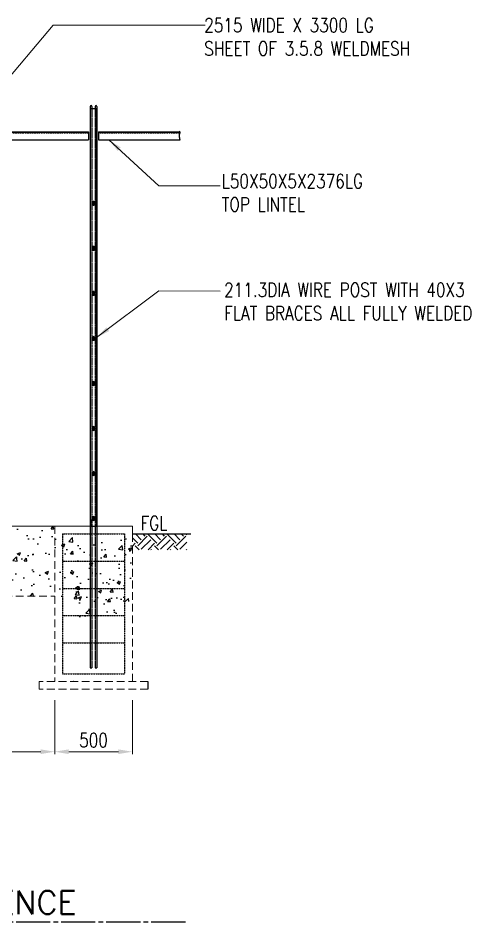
# Model space of a CAD drawing. Header units: inches. Extents: x 181346 to 1685482, y -440516 to 1273429.
# Drawn here: x 1682566 to 1685482, y 858002 to 863824 of the extents above; entities that cross this region are included whole.
import ezdxf

# ---------------------------------------------------------------- set-up
doc = ezdxf.new("R2010")
doc.units = ezdxf.units.IN
doc.header["$LTSCALE"] = 10
doc.header["$MEASUREMENT"] = 0
for name, pattern in [('CENTRE', [29, 22, -2, 3, -2]), ('CONTINOUS', [0]), ('HIDDEN', [0.375, 0.25, -0.125]), ('HIDDEN2', [0.1875, 0.125, -0.0625])]:
    doc.linetypes.add(name, pattern=pattern)
doc.layers.get('0').update_dxf_attribs({"lineweight": 0})
for name, color, linetype, lineweight in [('@ TEXT', 1, 'Continuous', 13), ('@NEW DIMENSION', 1, 'CONTINOUS', 5), ('GROUND BEAMS', 7, 'Continuous', 9)]:
    doc.layers.add(name, color=color, linetype=linetype, lineweight=lineweight)
for name, color, linetype in [('DIM200', 2, 'Continuous'), ('DRAIN', 4, 'CENTRE'), ('HATCH', 9, 'Continuous'), ('Section', 3, 'Continuous'), ('STRUCT BEAM INT', 5, 'HIDDEN2'), ('STRUCT REINF', 4, 'Continuous')]:
    doc.layers.add(name, color=color, linetype=linetype)
doc.styles.add('ROMANS', font='romans.shx', dxfattribs={"width": 0.8})
doc.dimstyles.new('Scale30', dxfattribs={"dimscale": 30, "dimtxt": 3, "dimasz": 3, "dimexe": 0.5, "dimexo": 0.5, "dimgap": 1, "dimtad": 1, "dimdec": 0, "dimzin": 0, "dimdsep": 46, "dimtxsty": 'ROMANS', "dimcen": 2, "dimclrd": 4, "dimclre": 2, "dimclrt": 1, "dimadec": 0, "dimazin": 0, "dimtfac": 1, "dimtdec": 0, "dimtofl": 0, "dimtmove": 0, "dimatfit": 3, "dimfxl": 1, "dimtolj": 1, "dimtzin": 0, "dimlwd": 5, "dimlwe": 5, "dimarcsym": 0})

# ---------------------------------------------------------------- blocks, each defined once
blk = doc.blocks.new('RFTYUJK')
at = {"layer": 'DIM200', "color": 4}
for p, q in [((76252.9, 62172), (76252.9, 62185.5)), ((76258.9, 62194.1), (76258.9, 62163.2)), ((76264.9, 62172), (76264.9, 62185.5)), ((76250.4, 62178.8), (76267.2, 62178.8))]:
    blk.add_line(p, q, dxfattribs=at)
for centre, start, end in [((76258.9, 62185.2), 3.01076, 176.98924), ((76258.9, 62172.3), 183.01076, 356.98924)]:
    blk.add_arc(centre, 6.01, start, end, dxfattribs=at)
blk = doc.blocks.new('*D50')
at = {"layer": '@NEW DIMENSION', "color": 2, "lineweight": 5, "transparency": 16777216}
for p, q in [((1682801.8, 859431.8), (1682801.8, 859083.7)), ((1683301.8, 859431.8), (1683301.8, 859083.7))]:
    blk.add_line(p, q, dxfattribs=at)
at = {"layer": '@NEW DIMENSION', "color": 4, "lineweight": 5, "transparency": 16777216}
blk.add_line((1683211.8, 859098.7), (1682891.8, 859098.7), dxfattribs=at)
at = {"layer": '@NEW DIMENSION', "color": 4, "transparency": 16777216}
for points in [[(1682891.8, 859113.7), (1682891.8, 859083.7), (1682801.8, 859098.7)], [(1683211.8, 859113.7), (1683211.8, 859083.7), (1683301.8, 859098.7)]]:
    blk.add_solid(points, dxfattribs=at)
at = {"layer": 'Defpoints', "color": 0, "transparency": 16777216}
for p in [(1682801.8, 859446.8), (1683301.8, 859446.8), (1682801.8, 859098.7)]:
    blk.add_point(p, dxfattribs=at)
at = {"layer": '@NEW DIMENSION', "color": 1, "transparency": 16777216, "insert": (1683051.8, 859173.7), "char_height": 90, "attachment_point": 5, "style": 'ROMANS'}
blk.add_mtext('\\A1;500', dxfattribs=at)
blk = doc.blocks.new('*D60')
at = {"color": 4, "lineweight": 5, "transparency": 16777216}
blk.add_line((1680391.8, 859098.7), (1682711.8, 859098.7), dxfattribs=at)
at = {"color": 4, "transparency": 16777216}
for points in [[(1680391.8, 859113.7), (1680391.8, 859083.7), (1680301.8, 859098.7)], [(1682711.8, 859113.7), (1682711.8, 859083.7), (1682801.8, 859098.7)]]:
    blk.add_solid(points, dxfattribs=at)
at = {"layer": 'Defpoints', "color": 0, "transparency": 16777216}
for p in [(1680301.8, 859098.7), (1682801.8, 859098.7), (1682801.8, 859098.7)]:
    blk.add_point(p, dxfattribs=at)
at = {"color": 1, "transparency": 16777216, "insert": (1681551.8, 859173.7), "char_height": 90, "attachment_point": 5, "style": 'ROMANS'}
blk.add_mtext('\\A1;2500', dxfattribs=at)

msp = doc.modelspace()

# ---------------------------------------------------------------- hatches: boundary and pattern name
at = {"layer": 'HATCH', "true_color": 0x878787}
h = msp.add_hatch(dxfattribs=at)
h.set_pattern_fill('AR-CONC', color=252, scale=30, style=0)
h.set_pattern_definition([(50, (1609201.46, 801477.3), (215.17805, -18.82564), [22.5, -247.5]), (355, (1609201.46, 801477.3), (-41.6254, 225.65764), [18, -198]), (100.4514, (1609219.39, 801475.73), (173.5528, 206.83186), [19.12206, -210.34263]), (46.1842, (1609201.46, 801537.3), (320.1723, -49.6557), [33.75, -371.25]), (96.6356, (1609228.14, 801533.16), (280.3988, 292.2354), [28.6831, -315.5139]), (351.1842, (1609201.46, 801537.3), (280.3986, 292.2356), [27, -297]), (21, (1609231.46, 801522.3), (179.0721, -120.78567), [22.5, -247.5]), (326, (1609231.46, 801522.3), (72.9946, 217.545), [18, -198]), (71.4514, (1609246.38, 801512.24), (252.0668, 96.75915), [19.12206, -210.34263]), (37.5, (1609201.46, 801477.3), (3.647957, 99.868156), [0, -195.6, 0, -201, 0, -198.75]), (7.5, (1609201.46, 801477.3), (78.92086, 118.32351), [0, -114.6, 0, -191.1, 0, -75.75]), (327.5, (1609134.56, 801477.3), (160.14673, -6.76646), [0, -75, 0, -234, 0, -310.5]), (317.5, (1609104.56, 801477.3), (174.95585, 30.0315), [0, -97.5, 0, -155.4, 0, -220.5])])
h.paths.add_polyline_path([(1680861.8, 860551.1), (1682801.8, 860551.1), (1682801.8, 860101.1), (1680861.8, 860101.1)])
h = msp.add_hatch(dxfattribs=at)
h.set_pattern_fill('AR-CONC', color=252, scale=30, style=0)
h.set_pattern_definition([(50, (1609201.46, 801991.6), (215.17805, -18.82564), [22.5, -247.5]), (355, (1609201.46, 801991.6), (-41.6254, 225.65764), [18, -198]), (100.4514, (1609219.39, 801990.02), (173.5528, 206.83186), [19.12206, -210.34263]), (46.1842, (1609201.46, 802051.6), (320.1723, -49.6557), [33.75, -371.25]), (96.6356, (1609228.14, 802047.46), (280.3988, 292.2354), [28.6831, -315.5139]), (351.1842, (1609201.46, 802051.6), (280.3986, 292.2356), [27, -297]), (21, (1609231.46, 802036.6), (179.0721, -120.78567), [22.5, -247.5]), (326, (1609231.46, 802036.6), (72.9946, 217.545), [18, -198]), (71.4514, (1609246.38, 802026.53), (252.0668, 96.75915), [19.12206, -210.34263]), (37.5, (1609201.46, 801991.59), (3.647957, 99.868156), [0, -195.6, 0, -201, 0, -198.75]), (7.5, (1609201.46, 801991.59), (78.92086, 118.32351), [0, -114.6, 0, -191.1, 0, -75.75]), (327.5, (1609134.56, 801991.59), (160.14673, -6.76646), [0, -75, 0, -234, 0, -310.5]), (317.5, (1609104.56, 801991.6), (174.95585, 30.0315), [0, -97.5, 0, -155.4, 0, -220.5])])
edge = h.paths.add_edge_path()
edge.add_line((1680361.8, 860479), (1680861.8, 860479))
edge.add_line((1680861.8, 860479), (1680859.8, 860101.1))
edge.add_line((1680861.8, 860101.1), (1679801.8, 860101.1))
edge.add_line((1679801.8, 860101.1), (1679801.8, 860479))
h.paths.add_polyline_path([(1682801.8, 860479), (1683301.8, 860479), (1683301.8, 860065.3), (1682801.8, 860065.3)])
h = msp.add_hatch(dxfattribs=at)
h.set_pattern_fill('EARTH', color=252, scale=350, angle=315, style=0)
h.set_pattern_definition([(315, (1612492.91, 801477.3), (123.74369, -3e-14), [87.5, -87.5]), (315, (1612516.11, 801500.5), (123.74369, -3e-14), [87.5, -87.5]), (315, (1612539.31, 801523.706), (123.74369, -3e-14), [87.5, -87.5]), (45, (1612554.78, 801523.706), (4e-14, 123.74369), [87.5, -87.5]), (45, (1612577.98, 801500.5), (4e-14, 123.74369), [87.5, -87.5]), (45, (1612601.185, 801477.3), (4e-14, 123.74369), [87.5, -87.5])])
h.paths.add_polyline_path([(1683653.2, 860501.1), (1683453.2, 860501.1), (1683453.2, 860400), (1683653.2, 860400)])
h.paths.add_polyline_path([(1683453.2, 860501.1), (1683301.8, 860501.1), (1683301.8, 860400), (1683453.2, 860400)])
h = msp.add_hatch(dxfattribs=at)
h.set_pattern_fill('AR-CONC', color=252, scale=30, style=0)
h.set_pattern_definition([(50, (1630285.7, 802304.93), (215.17805, -18.82564), [22.5, -247.5]), (355, (1630285.7, 802304.93), (-41.6254, 225.65764), [18, -198]), (100.4514, (1630303.63, 802303.36), (173.5528, 206.83186), [19.12206, -210.34263]), (46.1842, (1630285.7, 802364.93), (320.1723, -49.6557), [33.75, -371.25]), (96.6356, (1630312.38, 802360.8), (280.3988, 292.2354), [28.6831, -315.5139]), (351.1842, (1630285.7, 802364.93), (280.3986, 292.2356), [27, -297]), (21, (1630315.7, 802349.93), (179.0721, -120.78567), [22.5, -247.5]), (326, (1630315.7, 802349.93), (72.9946, 217.545), [18, -198]), (71.4514, (1630330.62, 802339.87), (252.0668, 96.75915), [19.12206, -210.34263]), (37.5, (1630285.7, 802304.93), (3.64796, 99.868156), [0, -195.6, 0, -201, 0, -198.75]), (7.5, (1630285.7, 802304.93), (78.92086, 118.32351), [0, -114.6, 0, -191.1, 0, -75.75]), (327.5, (1630218.8, 802304.93), (160.14673, -6.76646), [0, -75, 0, -234, 0, -310.5]), (317.5, (1630188.8, 802304.93), (174.95585, 30.0315), [0, -97.5, 0, -155.4, 0, -220.5])])
h.paths.add_polyline_path([(1683201.8, 860284.1), (1683071.8, 860284.1), (1683071.8, 860117.1), (1683201.8, 860117.1)])
h.paths.add_polyline_path([(1683031.8, 860284.1), (1682901.8, 860284.1), (1682901.8, 860117.1), (1683031.8, 860117.1)])
h.paths.add_polyline_path([(1683031.8, 860117.1), (1682901.8, 860117.1), (1682901.8, 859950.1), (1683031.8, 859950.1)])
h.paths.add_polyline_path([(1683201.8, 860117.1), (1683071.8, 860117.1), (1683071.8, 859950.1), (1683201.8, 859950.1)])

# ---------------------------------------------------------------- linework, layer by layer
at = {"layer": 'DIM200', "color": 4}
for p, q in [((1683030.3, 863255.7), (1683030.3, 860841.1)), ((1683041.6, 863255.5), (1683041.6, 863241)), ((1683062, 863255.7), (1683062, 863241)), ((1683073.3, 863255.3), (1683073.3, 860841.1)), ((1683030.3, 860841.1), (1683030.3, 859639)), ((1683073.3, 860841.1), (1683073.3, 859639)), ((1683030.3, 859639), (1683041.6, 859639)), ((1683062, 859639), (1683073.3, 859639))]:
    msp.add_line(p, q, dxfattribs=at)
at = {"layer": 'DIM200'}
for p, q in [((1683031.8, 863241), (1683071.8, 863241)), ((1683031.8, 860551.1), (1683071.8, 860551.1))]:
    msp.add_line(p, q, dxfattribs=at)
at = {"layer": 'DIM200', "color": 5, "linetype": 'HIDDEN2', "ltscale": 0.5}
for p, q in [((1683041.6, 863241), (1683041.6, 860841.1)), ((1683062, 863241), (1683062, 860841.1)), ((1683041.6, 860841.1), (1683041.6, 859639)), ((1683062, 860841.1), (1683062, 859639))]:
    msp.add_line(p, q, dxfattribs=at)
at = {"layer": 'DIM200', "color": 4}
for centre in [(1683035.9, 863255.4), (1683067.6, 863255.4)]:
    msp.add_arc(centre, 5.65, 358.74057, 177.15477, dxfattribs=at)
at = {"layer": 'DRAIN', "color": 1}
msp.add_line((1679653.2, 858004.4), (1683645.3, 858002.3), dxfattribs=at)
at = {"layer": 'GROUND BEAMS'}
for p, q in [((1680301.8, 860551.1), (1682801.8, 860551.1)), ((1682801.8, 860551.1), (1683301.8, 860551.1)), ((1683301.8, 860551.1), (1683301.8, 860501.1))]:
    msp.add_line(p, q, dxfattribs=at)
at = {"layer": 'GROUND BEAMS', "color": 8, "linetype": 'HIDDEN', "ltscale": 20}
for p, q in [((1682801.8, 860551.1), (1682801.8, 859551.1)), ((1683301.8, 860501.1), (1683301.8, 859551.1)), ((1680301.8, 860101.1), (1682801.8, 860101.1)), ((1682701.8, 859551.1), (1682701.8, 859501.1)), ((1683401.8, 859551.1), (1682701.8, 859551.1)), ((1683401.8, 859501.1), (1682701.8, 859501.1))]:
    msp.add_line(p, q, dxfattribs=at)
at = {"layer": 'Section', "color": 8, "linetype": 'HIDDEN', "ltscale": 30}
msp.add_line((1683401.8, 859551.1), (1683401.8, 859501.1), dxfattribs=at)
at = {"layer": 'STRUCT BEAM INT', "color": 4}
for p, q in [((1680063.8, 863085), (1682604.8, 863085)), ((1682604.8, 863085), (1683019.8, 863085)), ((1683083.8, 863085), (1683606.5, 863085)), ((1682851.8, 860501.1), (1683251.8, 860501.1)), ((1682851.8, 860501.1), (1682851.8, 859601.1)), ((1683251.8, 860501.1), (1683251.8, 859601.1)), ((1682851.8, 860326.1), (1683251.8, 860326.1)), ((1682851.8, 860151.1), (1683251.8, 860151.1)), ((1682851.8, 859976.1), (1683251.8, 859976.1)), ((1682851.8, 859801.1), (1683251.8, 859801.1)), ((1682851.8, 859601.1), (1683251.8, 859601.1))]:
    msp.add_line(p, q, dxfattribs=at)
at = {"layer": 'STRUCT REINF', "color": 4}
for p, q in [((1683031.8, 860841.1), (1683031.8, 863241)), ((1683031.8, 863241), (1683071.8, 863241)), ((1683071.8, 860841.1), (1683071.8, 863241)), ((1681146.5, 863091), (1683019.8, 863091)), ((1683019.8, 863091), (1683019.8, 863041)), ((1683083.8, 863091), (1683083.8, 863041)), ((1683083.8, 863091), (1683606.5, 863091)), ((1681146.5, 863041), (1683019.8, 863041)), ((1683083.8, 863041), (1683606.5, 863041)), ((1683031.8, 860594.6), (1683031.8, 860841.1)), ((1683071.8, 860594.6), (1683071.8, 860841.1)), ((1683031.8, 860594.6), (1683031.8, 860551.1)), ((1683071.8, 860594.6), (1683071.8, 860551.1)), ((1683031.8, 860551.1), (1683071.8, 860551.1)), ((1683301.8, 860501.1), (1683679.3, 860501.1))]:
    msp.add_line(p, q, dxfattribs=at)
at = {"layer": 'STRUCT REINF', "color": 6}
msp.add_line((1682921.8, 859551.1), (1682921.7, 859550.3), dxfattribs=at)
at = {"layer": 'STRUCT REINF', "color": 4}
msp.add_spline([(1683604, 863096.6), (1683606.5, 863091), (1683603.1, 863064.5), (1683606.5, 863041), (1683606, 863036.3)], degree=3, dxfattribs=at)

# ---------------------------------------------------------------- block references
at = {"layer": 'DIM200'}
for p in [(1606792.8, 800452.4), (1606792.8, 800162.4), (1606792.8, 799872.4), (1606792.8, 799582.4), (1606792.8, 799292.3), (1606792.8, 799002.3), (1606792.8, 798712.3), (1606792.8, 798422.3)]:
    msp.add_blockref('RFTYUJK', p, dxfattribs=at)

# ---------------------------------------------------------------- texts
at = {"layer": '@ TEXT', "color": 1, "char_height": 90, "width": 2409.923, "attachment_point": 1, "style": 'ROMANS'}
for s, insert in [('2515 WIDE X 3300 LG\\PSHEET OF 3.5.8 WELDMESH', (1683764.5, 863824.4)), ('L50X50X5X2376LG\\PTOP LINTEL', (1683877, 862818)), ('211.3DIA WIRE POST WITH 40X3\\PFLAT BRACES ALL FULLY WELDED \\P            ', (1683892.9, 862118.1)), ('FGL  ', (1683354.5, 860616.7))]:
    msp.add_mtext(s, dxfattribs=dict(at, insert=insert))
at = {"layer": 'DRAIN', "color": 1, "style": 'ROMANS'}
msp.add_text('     TYPICAL ELEVATION CITADEL FENCE ', height=150, dxfattribs=at).set_placement((1678879.8, 858052.8))

# ---------------------------------------------------------------- dimensions: what is measured, and where the dimension line sits
dim = msp.add_linear_dim(base=(1682801.8, 859098.7), p1=(1680301.8, 859098.7), p2=(1682801.8, 859098.7), dimstyle='Scale30')
dim.commit()
dim.dimension.update_dxf_attribs({"geometry": '*D60', "text_midpoint": (1681551.8, 859173.7)})
at = {"layer": '@NEW DIMENSION'}
dim = msp.add_linear_dim(base=(1682801.8, 859098.7), p1=(1683301.8, 859446.8), p2=(1682801.8, 859446.8), text='500', dimstyle='Scale30', dxfattribs=at)
dim.commit()
dim.dimension.update_dxf_attribs({"geometry": '*D50', "text_midpoint": (1683051.8, 859173.7)})

# ---------------------------------------------------------------- leaders
for points in [[(1682088.6, 862945.1), (1682790.8, 863778), (1683770, 863778)], [(1683150.4, 863041), (1683473.1, 862743.9), (1683866.6, 862743.4)], [(1683071.8, 861766.4), (1683473.1, 862066.4), (1683866.6, 862066.2)]]:
    msp.add_leader(points, dimstyle='Scale30', dxfattribs=at)

doc.saveas('drawing.dxf')
